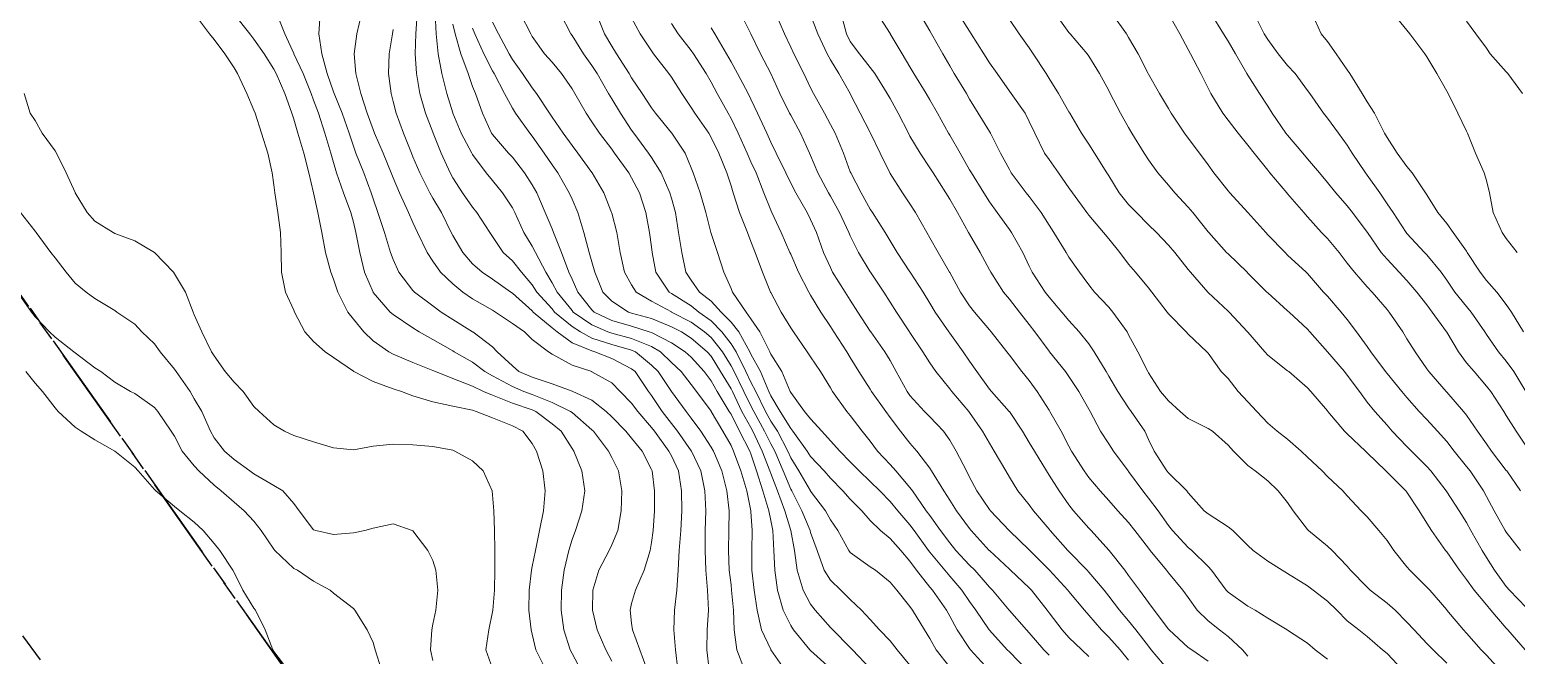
# Model space of a CAD drawing. Header units: centimetres. Extents: x 0 to 642158, y -847 to 649707.
# Drawn here: x 617067.11 to 617104.5, y 620563.11 to 620578.85 of the extents above; entities that cross this region are included whole.
import ezdxf

# ---------------------------------------------------------------- set-up
doc = ezdxf.new("R2010")
doc.units = ezdxf.units.CM
doc.header["$MEASUREMENT"] = 0
doc.linetypes.add('CENTERX2', pattern=[4, 2.5, -0.5, 0.5, -0.5])
doc.linetypes.add('JIS_02_0.7', pattern=[1.35, 0.75, -0.6])
doc.layers.add('SPW_parcellaire cadastral', color=7, linetype='CENTERX2', lineweight=25, true_color=0xff0542)
doc.layers.add('WAL_parcellaire agricole', color=7, linetype='JIS_02_0.7', lineweight=25)
doc.layers.add('WAL_topographie 0.5', color=253, linetype='Continuous', lineweight=20)

msp = doc.modelspace()

# ---------------------------------------------------------------- linework, layer by layer
at = {"layer": 'SPW_parcellaire cadastral'}
for points in [[(617082.838, 620766.859), (617087.915, 620758.877), (617126.08, 620714.089), (617140.94, 620702.104), (617180.2, 620666.244), (617198.721, 620649.645), (617202.743, 620647.528), (617211.738, 620638.85), (617219.57, 620629.325), (617224.544, 620619.8), (617242.443, 620568.633), (617131.683, 620480.394), (616973.114, 620705.004), (617082.838, 620766.859)], [(616966.277, 620698.502), (616965.379, 620699.807), (616973.114, 620705.004), (617131.683, 620480.394), (617089.979, 620446.981), (617077.211, 620463.523), (617115.225, 620492.551), (617093.254, 620522.584), (616966.277, 620698.502)]]:
    msp.add_lwpolyline(points, dxfattribs=at)
at = {"layer": 'WAL_parcellaire agricole'}
msp.add_lwpolyline([(616855.57, 620632.211), (616900.857, 620658.35), (616927.824, 620675.943), (616965.394, 620702.289), (616990.231, 620666.393), (617069.247, 620560.49), (617092.413, 620526.906), (616974.82, 620476.693), (616970.72, 620479.292), (616961.919, 620491.891), (616960.585, 620495.057), (616927.58, 620537.22), (616855.57, 620632.211)], dxfattribs=at)
at = {"layer": 'WAL_topographie 0.5'}
for points in [[(617080.093, 620562.75), (617079.843, 620563.25), (617079.75, 620563.64), (617079.723, 620563.75), (617079.668, 620564.25), (617079.671, 620564.75), (617079.731, 620565.25), (617079.75, 620565.343), (617079.829, 620565.75), (617079.934, 620566.25), (617080.029, 620566.75), (617080.077, 620567.25), (617080.02, 620567.75), (617079.859, 620568.25), (617079.75, 620568.445), (617079.511, 620568.75), (617079.25, 620568.885), (617078.75, 620569.088), (617078.339, 620569.25), (617078.25, 620569.276), (617077.75, 620569.378), (617077.25, 620569.486), (617076.75, 620569.641), (617076.464, 620569.75), (617076.25, 620569.819), (617075.75, 620570.005), (617075.264, 620570.25), (617075.25, 620570.258), (617074.75, 620570.603), (617074.543, 620570.75), (617074.25, 620571.011), (617074.026, 620571.25), (617073.769, 620571.75), (617073.75, 620571.796), (617073.54, 620572.25), (617073.439, 620572.75), (617073.438, 620573.25), (617073.415, 620573.75), (617073.349, 620574.25), (617073.274, 620574.75), (617073.25, 620574.952), (617073.209, 620575.25), (617073.103, 620575.75), (617072.941, 620576.25), (617072.777, 620576.75), (617072.75, 620576.826), (617072.569, 620577.25), (617072.336, 620577.75), (617072.25, 620577.896), (617072.022, 620578.25), (617071.75, 620578.608), (617071.629, 620578.75), (617071.254, 620579.25)], [(617080.976, 620562.75), (617080.75, 620563.158), (617080.703, 620563.25), (617080.548, 620563.75), (617080.479, 620564.25), (617080.486, 620564.75), (617080.554, 620565.25), (617080.668, 620565.75), (617080.75, 620566.024), (617080.835, 620566.25), (617081.001, 620566.75), (617081.069, 620567.25), (617081.001, 620567.75), (617080.795, 620568.25), (617080.75, 620568.315), (617080.476, 620568.75), (617080.25, 620568.939), (617079.837, 620569.25), (617079.75, 620569.287), (617079.25, 620569.456), (617078.75, 620569.654), (617078.525, 620569.75), (617078.25, 620569.882), (617077.75, 620570.074), (617077.317, 620570.25), (617077.25, 620570.281), (617076.75, 620570.479), (617076.25, 620570.69), (617076.144, 620570.75), (617075.75, 620571.028), (617075.514, 620571.25), (617075.25, 620571.574), (617075.114, 620571.75), (617074.861, 620572.25), (617074.75, 620572.573), (617074.682, 620572.75), (617074.552, 620573.25), (617074.461, 620573.75), (617074.361, 620574.25), (617074.25, 620574.75), (617074.25, 620574.75), (617074.13, 620575.25), (617074.007, 620575.75), (617073.855, 620576.25), (617073.75, 620576.604), (617073.7, 620576.75), (617073.531, 620577.25), (617073.309, 620577.75), (617073.25, 620577.858), (617073.005, 620578.25), (617072.75, 620578.615), (617072.643, 620578.75), (617072.25, 620579.247)], [(617081.75, 620562.966), (617081.6, 620563.25), (617081.385, 620563.75), (617081.265, 620564.25), (617081.27, 620564.75), (617081.423, 620565.25), (617081.681, 620565.75), (617081.75, 620565.893), (617081.899, 620566.25), (617081.99, 620566.75), (617082.004, 620567.25), (617081.921, 620567.75), (617081.75, 620568.088), (617081.669, 620568.25), (617081.287, 620568.75), (617081.25, 620568.786), (617080.75, 620569.222), (617080.716, 620569.25), (617080.25, 620569.476), (617079.75, 620569.671), (617079.537, 620569.75), (617079.25, 620569.874), (617078.75, 620570.142), (617078.554, 620570.25), (617078.25, 620570.487), (617077.782, 620570.75), (617077.75, 620570.77), (617077.25, 620571.057), (617076.908, 620571.25), (617076.75, 620571.35), (617076.25, 620571.684), (617076.176, 620571.75), (617075.75, 620572.243), (617075.746, 620572.25), (617075.533, 620572.75), (617075.411, 620573.25), (617075.316, 620573.75), (617075.25, 620574.012), (617075.183, 620574.25), (617075.001, 620574.75), (617074.829, 620575.25), (617074.75, 620575.513), (617074.683, 620575.75), (617074.535, 620576.25), (617074.37, 620576.75), (617074.25, 620577.079), (617074.187, 620577.25), (617073.984, 620577.75), (617073.753, 620578.25), (617073.75, 620578.259), (617073.526, 620578.75), (617073.327, 620579.25)], [(617082.638, 620562.75), (617082.458, 620563.25), (617082.271, 620563.75), (617082.25, 620563.923), (617082.21, 620564.25), (617082.25, 620564.413), (617082.345, 620564.75), (617082.563, 620565.25), (617082.712, 620565.75), (617082.75, 620565.954), (617082.794, 620566.25), (617082.826, 620566.75), (617082.827, 620567.25), (617082.767, 620567.75), (617082.75, 620567.788), (617082.511, 620568.25), (617082.25, 620568.578), (617082.105, 620568.75), (617081.75, 620569.114), (617081.612, 620569.25), (617081.25, 620569.534), (617080.769, 620569.75), (617080.75, 620569.758), (617080.25, 620569.939), (617079.75, 620570.111), (617079.416, 620570.25), (617079.25, 620570.392), (617078.871, 620570.75), (617078.75, 620570.876), (617078.259, 620571.25), (617078.25, 620571.255), (617077.75, 620571.558), (617077.463, 620571.75), (617077.25, 620571.908), (617076.788, 620572.25), (617076.75, 620572.29), (617076.396, 620572.75), (617076.25, 620573.075), (617076.188, 620573.25), (617076.03, 620573.75), (617075.869, 620574.25), (617075.75, 620574.594), (617075.698, 620574.75), (617075.51, 620575.25), (617075.314, 620575.75), (617075.25, 620575.921), (617075.141, 620576.25), (617074.968, 620576.75), (617074.765, 620577.25), (617074.75, 620577.292), (617074.59, 620577.75), (617074.454, 620578.25), (617074.385, 620578.75), (617074.412, 620579.25)], [(617083.412, 620562.75), (617083.349, 620563.25), (617083.312, 620563.75), (617083.331, 620564.25), (617083.386, 620564.75), (617083.417, 620565.25), (617083.444, 620565.75), (617083.491, 620566.25), (617083.512, 620566.75), (617083.5, 620567.25), (617083.426, 620567.75), (617083.25, 620568.13), (617083.189, 620568.25), (617082.822, 620568.75), (617082.75, 620568.846), (617082.402, 620569.25), (617082.25, 620569.456), (617081.961, 620569.75), (617081.75, 620569.964), (617081.25, 620570.248), (617081.245, 620570.25), (617080.75, 620570.41), (617080.25, 620570.688), (617080.158, 620570.75), (617079.75, 620571.062), (617079.559, 620571.25), (617079.25, 620571.462), (617078.827, 620571.75), (617078.75, 620571.798), (617078.25, 620572.081), (617078.007, 620572.25), (617077.75, 620572.456), (617077.444, 620572.75), (617077.25, 620573.03), (617077.107, 620573.25), (617076.867, 620573.75), (617076.75, 620574.005), (617076.641, 620574.25), (617076.41, 620574.75), (617076.25, 620575.13), (617076.205, 620575.25), (617076, 620575.75), (617075.785, 620576.25), (617075.75, 620576.339), (617075.6, 620576.75), (617075.438, 620577.25), (617075.314, 620577.75), (617075.273, 620578.25), (617075.334, 620578.75), (617075.455, 620579.25)], [(617085.09, 620562.75), (617084.896, 620563.25), (617084.826, 620563.75), (617084.808, 620564.25), (617084.765, 620564.75), (617084.75, 620564.883), (617084.706, 620565.25), (617084.684, 620565.75), (617084.698, 620566.25), (617084.703, 620566.75), (617084.645, 620567.25), (617084.517, 620567.75), (617084.305, 620568.25), (617084.25, 620568.347), (617083.991, 620568.75), (617083.75, 620569.076), (617083.618, 620569.25), (617083.253, 620569.75), (617083.25, 620569.754), (617082.918, 620570.25), (617082.75, 620570.415), (617082.343, 620570.75), (617082.25, 620570.791), (617081.75, 620570.932), (617081.25, 620571.093), (617080.963, 620571.25), (617080.75, 620571.389), (617080.313, 620571.75), (617080.25, 620571.827), (617079.866, 620572.25), (617079.75, 620572.434), (617079.476, 620572.75), (617079.25, 620573.038), (617079.016, 620573.25), (617078.75, 620573.649), (617078.681, 620573.75), (617078.359, 620574.25), (617078.25, 620574.386), (617077.994, 620574.75), (617077.75, 620575.126), (617077.682, 620575.25), (617077.462, 620575.75), (617077.259, 620576.25), (617077.25, 620576.273), (617077.062, 620576.75), (617076.922, 620577.25), (617076.837, 620577.75), (617076.806, 620578.25), (617076.826, 620578.75), (617076.858, 620579.25)], [(617086.105, 620562.75), (617085.755, 620563.25), (617085.75, 620563.258), (617085.518, 620563.75), (617085.408, 620564.25), (617085.332, 620564.75), (617085.269, 620565.25), (617085.269, 620565.75), (617085.283, 620566.25), (617085.25, 620566.731), (617085.249, 620566.75), (617085.146, 620567.25), (617084.997, 620567.75), (617084.815, 620568.25), (617084.75, 620568.39), (617084.541, 620568.75), (617084.253, 620569.25), (617084.25, 620569.255), (617083.882, 620569.75), (617083.75, 620569.928), (617083.498, 620570.25), (617083.25, 620570.478), (617082.972, 620570.75), (617082.75, 620570.882), (617082.25, 620571.082), (617081.75, 620571.214), (617081.65, 620571.25), (617081.25, 620571.429), (617080.781, 620571.75), (617080.75, 620571.788), (617080.376, 620572.25), (617080.25, 620572.484), (617080.091, 620572.75), (617079.83, 620573.25), (617079.75, 620573.407), (617079.542, 620573.75), (617079.311, 620574.25), (617079.25, 620574.368), (617078.998, 620574.75), (617078.75, 620575.057), (617078.594, 620575.25), (617078.25, 620575.714), (617078.229, 620575.75), (617077.962, 620576.25), (617077.754, 620576.75), (617077.75, 620576.761), (617077.602, 620577.25), (617077.479, 620577.75), (617077.384, 620578.25), (617077.335, 620578.75), (617077.304, 620579.25)], [(617087.25, 620562.782), (617086.75, 620563.232), (617086.733, 620563.25), (617086.319, 620563.75), (617086.25, 620563.861), (617086.064, 620564.25), (617085.922, 620564.75), (617085.849, 620565.25), (617085.83, 620565.75), (617085.798, 620566.25), (617085.75, 620566.503), (617085.703, 620566.75), (617085.553, 620567.25), (617085.393, 620567.75), (617085.25, 620568.18), (617085.222, 620568.25), (617084.959, 620568.75), (617084.75, 620569.178), (617084.705, 620569.25), (617084.401, 620569.75), (617084.25, 620570.019), (617084.073, 620570.25), (617083.75, 620570.611), (617083.597, 620570.75), (617083.25, 620570.973), (617082.75, 620571.231), (617082.694, 620571.25), (617082.25, 620571.391), (617081.75, 620571.54), (617081.305, 620571.75), (617081.25, 620571.806), (617080.899, 620572.25), (617080.75, 620572.579), (617080.671, 620572.75), (617080.483, 620573.25), (617080.286, 620573.75), (617080.25, 620573.841), (617080.079, 620574.25), (617079.864, 620574.75), (617079.75, 620574.951), (617079.559, 620575.25), (617079.25, 620575.644), (617079.156, 620575.75), (617078.75, 620576.219), (617078.729, 620576.25), (617078.495, 620576.75), (617078.321, 620577.25), (617078.25, 620577.428), (617078.135, 620577.75), (617077.957, 620578.25), (617077.811, 620578.75), (617077.75, 620578.997)], [(617089.25, 620562.86), (617088.929, 620563.25), (617088.75, 620563.472), (617088.487, 620563.75), (617088.25, 620564.012), (617088.035, 620564.25), (617087.75, 620564.519), (617087.509, 620564.75), (617087.25, 620565), (617087.093, 620565.25), (617086.912, 620565.75), (617086.75, 620566.201), (617086.737, 620566.25), (617086.534, 620566.75), (617086.277, 620567.25), (617086.25, 620567.295), (617086.057, 620567.75), (617085.85, 620568.25), (617085.75, 620568.433), (617085.595, 620568.75), (617085.322, 620569.25), (617085.25, 620569.392), (617085.071, 620569.75), (617084.827, 620570.25), (617084.75, 620570.396), (617084.533, 620570.75), (617084.25, 620571.106), (617084.082, 620571.25), (617083.75, 620571.495), (617083.254, 620571.75), (617083.25, 620571.752), (617082.75, 620572.025), (617082.367, 620572.25), (617082.25, 620572.43), (617082.067, 620572.75), (617081.963, 620573.25), (617081.88, 620573.75), (617081.75, 620574.234), (617081.746, 620574.25), (617081.551, 620574.75), (617081.261, 620575.25), (617081.25, 620575.264), (617080.893, 620575.75), (617080.75, 620575.937), (617080.527, 620576.25), (617080.25, 620576.657), (617080.187, 620576.75), (617079.858, 620577.25), (617079.75, 620577.389), (617079.505, 620577.75), (617079.25, 620578.106), (617079.167, 620578.25), (617078.897, 620578.75), (617078.75, 620579.046)], [(617090.25, 620562.813), (617089.912, 620563.25), (617089.75, 620563.533), (617089.612, 620563.75), (617089.31, 620564.25), (617089.25, 620564.338), (617088.922, 620564.75), (617088.75, 620564.956), (617088.38, 620565.25), (617088.25, 620565.338), (617087.75, 620565.701), (617087.713, 620565.75), (617087.438, 620566.25), (617087.25, 620566.521), (617087.123, 620566.75), (617086.75, 620567.246), (617086.748, 620567.25), (617086.459, 620567.75), (617086.25, 620568.08), (617086.18, 620568.25), (617085.921, 620568.75), (617085.75, 620569.002), (617085.614, 620569.25), (617085.373, 620569.75), (617085.25, 620569.988), (617085.126, 620570.25), (617084.879, 620570.75), (617084.75, 620570.95), (617084.521, 620571.25), (617084.25, 620571.526), (617083.937, 620571.75), (617083.75, 620571.903), (617083.25, 620572.218), (617083.196, 620572.25), (617082.858, 620572.75), (617082.766, 620573.25), (617082.75, 620573.388), (617082.703, 620573.75), (617082.611, 620574.25), (617082.449, 620574.75), (617082.25, 620575.128), (617082.181, 620575.25), (617081.819, 620575.75), (617081.75, 620575.846), (617081.44, 620576.25), (617081.25, 620576.538), (617081.107, 620576.75), (617080.821, 620577.25), (617080.75, 620577.37), (617080.489, 620577.75), (617080.25, 620578.034), (617080.062, 620578.25), (617079.75, 620578.687), (617079.712, 620578.75), (617079.458, 620579.25)], [(617091.235, 620562.75), (617090.776, 620563.25), (617090.75, 620563.283), (617090.44, 620563.75), (617090.25, 620564.099), (617090.166, 620564.25), (617089.817, 620564.75), (617089.75, 620564.829), (617089.418, 620565.25), (617089.25, 620565.483), (617089.017, 620565.75), (617088.75, 620566.053), (617088.51, 620566.25), (617088.25, 620566.505), (617088.037, 620566.75), (617087.75, 620567.04), (617087.563, 620567.25), (617087.25, 620567.566), (617087.09, 620567.75), (617086.75, 620568.111), (617086.664, 620568.25), (617086.308, 620568.75), (617086.25, 620568.818), (617085.987, 620569.25), (617085.75, 620569.64), (617085.7, 620569.75), (617085.491, 620570.25), (617085.25, 620570.688), (617085.222, 620570.75), (617084.947, 620571.25), (617084.75, 620571.495), (617084.501, 620571.75), (617084.25, 620572.026), (617083.958, 620572.25), (617083.75, 620572.551), (617083.616, 620572.75), (617083.51, 620573.25), (617083.425, 620573.75), (617083.352, 620574.25), (617083.25, 620574.615), (617083.212, 620574.75), (617082.991, 620575.25), (617082.75, 620575.634), (617082.67, 620575.75), (617082.304, 620576.25), (617082.25, 620576.326), (617081.971, 620576.75), (617081.75, 620577.116), (617081.671, 620577.25), (617081.384, 620577.75), (617081.25, 620577.955), (617081.041, 620578.25), (617080.75, 620578.708), (617080.72, 620578.75), (617080.464, 620579.25)], [(617092.19, 620562.75), (617091.75, 620563.195), (617091.698, 620563.25), (617091.25, 620563.745), (617091.246, 620563.75), (617090.904, 620564.25), (617090.75, 620564.467), (617090.558, 620564.75), (617090.25, 620565.106), (617090.127, 620565.25), (617089.75, 620565.705), (617089.716, 620565.75), (617089.358, 620566.25), (617089.25, 620566.395), (617088.942, 620566.75), (617088.75, 620566.983), (617088.489, 620567.25), (617088.25, 620567.487), (617087.974, 620567.75), (617087.75, 620567.983), (617087.484, 620568.25), (617087.25, 620568.51), (617087.032, 620568.75), (617086.75, 620569.059), (617086.597, 620569.25), (617086.25, 620569.728), (617086.239, 620569.75), (617086.025, 620570.25), (617085.75, 620570.69), (617085.724, 620570.75), (617085.473, 620571.25), (617085.25, 620571.576), (617085.128, 620571.75), (617084.787, 620572.25), (617084.75, 620572.344), (617084.57, 620572.75), (617084.408, 620573.25), (617084.25, 620573.724), (617084.242, 620573.75), (617084.112, 620574.25), (617083.974, 620574.75), (617083.799, 620575.25), (617083.75, 620575.379), (617083.596, 620575.75), (617083.26, 620576.25), (617083.25, 620576.262), (617082.851, 620576.75), (617082.75, 620576.891), (617082.515, 620577.25), (617082.25, 620577.644), (617082.187, 620577.75), (617081.868, 620578.25), (617081.75, 620578.441), (617081.57, 620578.75), (617081.369, 620579.25)], [(617092.75, 620563.111), (617092.617, 620563.25), (617092.25, 620563.677), (617092.183, 620563.75), (617091.75, 620564.241), (617091.742, 620564.25), (617091.322, 620564.75), (617091.25, 620564.823), (617090.879, 620565.25), (617090.75, 620565.382), (617090.408, 620565.75), (617090.25, 620565.939), (617090.02, 620566.25), (617089.75, 620566.627), (617089.661, 620566.75), (617089.311, 620567.25), (617089.25, 620567.334), (617088.899, 620567.75), (617088.75, 620567.914), (617088.434, 620568.25), (617088.25, 620568.498), (617088.05, 620568.75), (617087.75, 620569.143), (617087.663, 620569.25), (617087.305, 620569.75), (617087.25, 620569.843), (617086.996, 620570.25), (617086.75, 620570.626), (617086.666, 620570.75), (617086.317, 620571.25), (617086.25, 620571.356), (617086.014, 620571.75), (617085.75, 620572.243), (617085.746, 620572.25), (617085.538, 620572.75), (617085.356, 620573.25), (617085.25, 620573.523), (617085.16, 620573.75), (617084.965, 620574.25), (617084.807, 620574.75), (617084.75, 620574.929), (617084.645, 620575.25), (617084.446, 620575.75), (617084.25, 620576.143), (617084.189, 620576.25), (617083.842, 620576.75), (617083.75, 620576.899), (617083.51, 620577.25), (617083.25, 620577.659), (617083.188, 620577.75), (617082.803, 620578.25), (617082.75, 620578.322), (617082.466, 620578.75), (617082.25, 620579.152)], [(617093.75, 620563.08), (617093.574, 620563.25), (617093.25, 620563.562), (617093.077, 620563.75), (617092.75, 620564.182), (617092.7, 620564.25), (617092.304, 620564.75), (617092.25, 620564.806), (617091.782, 620565.25), (617091.75, 620565.279), (617091.25, 620565.745), (617091.246, 620565.75), (617090.791, 620566.25), (617090.75, 620566.3), (617090.419, 620566.75), (617090.25, 620567.015), (617090.1, 620567.25), (617089.795, 620567.75), (617089.75, 620567.822), (617089.425, 620568.25), (617089.25, 620568.451), (617089.008, 620568.75), (617088.75, 620569.092), (617088.64, 620569.25), (617088.286, 620569.75), (617088.25, 620569.808), (617087.962, 620570.25), (617087.75, 620570.604), (617087.662, 620570.75), (617087.337, 620571.25), (617087.25, 620571.386), (617087.008, 620571.75), (617086.75, 620572.172), (617086.704, 620572.25), (617086.447, 620572.75), (617086.25, 620573.208), (617086.232, 620573.25), (617086.011, 620573.75), (617085.778, 620574.25), (617085.75, 620574.311), (617085.575, 620574.75), (617085.378, 620575.25), (617085.25, 620575.532), (617085.155, 620575.75), (617084.926, 620576.25), (617084.75, 620576.622), (617084.679, 620576.75), (617084.401, 620577.25), (617084.25, 620577.533), (617084.125, 620577.75), (617083.803, 620578.25), (617083.75, 620578.328), (617083.424, 620578.75), (617083.25, 620579.007)], [(617095.741, 620562.75), (617095.32, 620563.25), (617095.25, 620563.339), (617094.933, 620563.75), (617094.75, 620563.977), (617094.517, 620564.25), (617094.25, 620564.601), (617094.132, 620564.75), (617093.75, 620565.207), (617093.71, 620565.25), (617093.25, 620565.724), (617093.224, 620565.75), (617092.777, 620566.25), (617092.75, 620566.284), (617092.358, 620566.75), (617092.25, 620566.894), (617091.963, 620567.25), (617091.75, 620567.593), (617091.658, 620567.75), (617091.367, 620568.25), (617091.25, 620568.446), (617091.075, 620568.75), (617090.75, 620569.218), (617090.727, 620569.25), (617090.3, 620569.75), (617090.25, 620569.818), (617089.904, 620570.25), (617089.75, 620570.47), (617089.576, 620570.75), (617089.25, 620571.234), (617089.239, 620571.25), (617088.91, 620571.75), (617088.75, 620572.002), (617088.592, 620572.25), (617088.256, 620572.75), (617088.25, 620572.76), (617087.957, 620573.25), (617087.75, 620573.665), (617087.714, 620573.75), (617087.479, 620574.25), (617087.25, 620574.665), (617087.2, 620574.75), (617086.936, 620575.25), (617086.75, 620575.69), (617086.724, 620575.75), (617086.494, 620576.25), (617086.25, 620576.7), (617086.224, 620576.75), (617085.979, 620577.25), (617085.75, 620577.748), (617085.749, 620577.75), (617085.488, 620578.25), (617085.25, 620578.748), (617085.249, 620578.75), (617084.996, 620579.25)], [(617096.75, 620562.96), (617096.337, 620563.25), (617096.25, 620563.308), (617095.766, 620563.75), (617095.75, 620563.768), (617095.394, 620564.25), (617095.25, 620564.442), (617095.025, 620564.75), (617094.75, 620565.121), (617094.654, 620565.25), (617094.258, 620565.75), (617094.25, 620565.759), (617093.805, 620566.25), (617093.75, 620566.307), (617093.365, 620566.75), (617093.25, 620566.901), (617093.001, 620567.25), (617092.75, 620567.647), (617092.684, 620567.75), (617092.38, 620568.25), (617092.25, 620568.467), (617092.077, 620568.75), (617091.75, 620569.246), (617091.747, 620569.25), (617091.301, 620569.75), (617091.25, 620569.811), (617090.928, 620570.25), (617090.75, 620570.511), (617090.59, 620570.75), (617090.25, 620571.217), (617090.226, 620571.25), (617089.882, 620571.75), (617089.75, 620571.969), (617089.58, 620572.25), (617089.255, 620572.75), (617089.25, 620572.758), (617088.927, 620573.25), (617088.75, 620573.54), (617088.623, 620573.75), (617088.308, 620574.25), (617088.25, 620574.339), (617088.019, 620574.75), (617087.759, 620575.25), (617087.75, 620575.274), (617087.575, 620575.75), (617087.366, 620576.25), (617087.25, 620576.467), (617087.097, 620576.75), (617086.823, 620577.25), (617086.75, 620577.392), (617086.578, 620577.75), (617086.33, 620578.25), (617086.25, 620578.412), (617086.091, 620578.75), (617085.877, 620579.25)], [(617097.75, 620563.092), (617097.617, 620563.25), (617097.25, 620563.586), (617097.033, 620563.75), (617096.75, 620563.981), (617096.47, 620564.25), (617096.25, 620564.569), (617096.117, 620564.75), (617095.75, 620565.189), (617095.703, 620565.25), (617095.295, 620565.75), (617095.25, 620565.809), (617094.908, 620566.25), (617094.75, 620566.455), (617094.479, 620566.75), (617094.25, 620567.01), (617094.038, 620567.25), (617093.75, 620567.584), (617093.631, 620567.75), (617093.315, 620568.25), (617093.25, 620568.372), (617093.05, 620568.75), (617092.77, 620569.25), (617092.75, 620569.283), (617092.453, 620569.75), (617092.25, 620570.024), (617092.062, 620570.25), (617091.75, 620570.668), (617091.689, 620570.75), (617091.295, 620571.25), (617091.25, 620571.302), (617090.874, 620571.75), (617090.75, 620571.909), (617090.521, 620572.25), (617090.25, 620572.743), (617090.246, 620572.75), (617089.956, 620573.25), (617089.75, 620573.618), (617089.676, 620573.75), (617089.392, 620574.25), (617089.25, 620574.47), (617089.062, 620574.75), (617088.75, 620575.239), (617088.743, 620575.25), (617088.499, 620575.75), (617088.26, 620576.25), (617088.25, 620576.268), (617087.998, 620576.75), (617087.75, 620577.243), (617087.746, 620577.25), (617087.457, 620577.75), (617087.25, 620578.096), (617087.167, 620578.25), (617086.935, 620578.75), (617086.75, 620579.228)], [(617099.75, 620563.017), (617099.44, 620563.25), (617099.25, 620563.419), (617098.75, 620563.742), (617098.737, 620563.75), (617098.25, 620564.047), (617097.929, 620564.25), (617097.75, 620564.344), (617097.25, 620564.699), (617097.207, 620564.75), (617096.837, 620565.25), (617096.75, 620565.346), (617096.339, 620565.75), (617096.25, 620565.823), (617095.85, 620566.25), (617095.75, 620566.374), (617095.49, 620566.75), (617095.25, 620567.065), (617095.105, 620567.25), (617094.75, 620567.737), (617094.739, 620567.75), (617094.368, 620568.25), (617094.25, 620568.433), (617094.046, 620568.75), (617093.78, 620569.25), (617093.75, 620569.305), (617093.497, 620569.75), (617093.25, 620570.127), (617093.165, 620570.25), (617092.763, 620570.75), (617092.75, 620570.766), (617092.389, 620571.25), (617092.25, 620571.432), (617092.003, 620571.75), (617091.75, 620572.072), (617091.601, 620572.25), (617091.283, 620572.75), (617091.25, 620572.812), (617091.016, 620573.25), (617090.75, 620573.707), (617090.725, 620573.75), (617090.445, 620574.25), (617090.25, 620574.588), (617090.154, 620574.75), (617089.835, 620575.25), (617089.75, 620575.38), (617089.503, 620575.75), (617089.25, 620576.177), (617089.21, 620576.25), (617088.95, 620576.75), (617088.75, 620577.119), (617088.68, 620577.25), (617088.364, 620577.75), (617088.25, 620577.899), (617087.978, 620578.25), (617087.75, 620578.56), (617087.652, 620578.75), (617087.523, 620579.25)], [(617101.641, 620562.75), (617101.25, 620563.157), (617101.134, 620563.25), (617100.75, 620563.581), (617100.538, 620563.75), (617100.25, 620563.98), (617099.983, 620564.25), (617099.75, 620564.472), (617099.393, 620564.75), (617099.25, 620564.86), (617098.75, 620565.174), (617098.611, 620565.25), (617098.25, 620565.48), (617097.883, 620565.75), (617097.75, 620565.878), (617097.374, 620566.25), (617097.25, 620566.347), (617096.75, 620566.669), (617096.654, 620566.75), (617096.25, 620567.198), (617096.211, 620567.25), (617095.75, 620567.705), (617095.712, 620567.75), (617095.393, 620568.25), (617095.25, 620568.543), (617095.16, 620568.75), (617094.817, 620569.25), (617094.75, 620569.338), (617094.479, 620569.75), (617094.25, 620570.139), (617094.186, 620570.25), (617093.887, 620570.75), (617093.75, 620570.946), (617093.51, 620571.25), (617093.25, 620571.538), (617093.072, 620571.75), (617092.75, 620572.126), (617092.651, 620572.25), (617092.325, 620572.75), (617092.25, 620572.907), (617092.089, 620573.25), (617091.807, 620573.75), (617091.75, 620573.827), (617091.442, 620574.25), (617091.25, 620574.522), (617091.105, 620574.75), (617090.795, 620575.25), (617090.75, 620575.33), (617090.511, 620575.75), (617090.25, 620576.197), (617090.218, 620576.25), (617089.944, 620576.75), (617089.75, 620577.086), (617089.659, 620577.25), (617089.349, 620577.75), (617089.25, 620577.922), (617089.055, 620578.25), (617088.755, 620578.75), (617088.75, 620578.759), (617088.43, 620579.25)], [(617102.75, 620562.91), (617102.411, 620563.25), (617102.25, 620563.412), (617101.929, 620563.75), (617101.75, 620563.946), (617101.45, 620564.25), (617101.25, 620564.426), (617100.829, 620564.75), (617100.75, 620564.823), (617100.334, 620565.25), (617100.25, 620565.353), (617099.872, 620565.75), (617099.75, 620565.858), (617099.277, 620566.25), (617099.25, 620566.281), (617098.885, 620566.75), (617098.75, 620566.957), (617098.514, 620567.25), (617098.25, 620567.501), (617097.934, 620567.75), (617097.75, 620567.886), (617097.385, 620568.25), (617097.25, 620568.402), (617096.856, 620568.75), (617096.75, 620568.821), (617096.25, 620569.072), (617096.047, 620569.25), (617095.75, 620569.514), (617095.55, 620569.75), (617095.25, 620570.218), (617095.231, 620570.25), (617094.979, 620570.75), (617094.75, 620571.176), (617094.71, 620571.25), (617094.354, 620571.75), (617094.25, 620571.871), (617093.892, 620572.25), (617093.75, 620572.434), (617093.516, 620572.75), (617093.25, 620573.134), (617093.18, 620573.25), (617092.87, 620573.75), (617092.75, 620573.938), (617092.552, 620574.25), (617092.25, 620574.656), (617092.174, 620574.75), (617091.799, 620575.25), (617091.75, 620575.334), (617091.529, 620575.75), (617091.277, 620576.25), (617091.25, 620576.292), (617090.968, 620576.75), (617090.75, 620577.106), (617090.67, 620577.25), (617090.361, 620577.75), (617090.25, 620577.942), (617090.074, 620578.25), (617089.793, 620578.75), (617089.75, 620578.824), (617089.495, 620579.25)], [(617104.089, 620562.75), (617103.75, 620563.115), (617103.617, 620563.25), (617103.25, 620563.666), (617103.173, 620563.75), (617102.752, 620564.25), (617102.75, 620564.252), (617102.322, 620564.75), (617102.25, 620564.83), (617101.824, 620565.25), (617101.75, 620565.339), (617101.419, 620565.75), (617101.25, 620565.997), (617101.045, 620566.25), (617100.75, 620566.6), (617100.598, 620566.75), (617100.25, 620567.127), (617100.139, 620567.25), (617099.75, 620567.607), (617099.619, 620567.75), (617099.25, 620568.099), (617099.092, 620568.25), (617098.75, 620568.549), (617098.486, 620568.75), (617098.25, 620568.95), (617097.974, 620569.25), (617097.75, 620569.49), (617097.504, 620569.75), (617097.25, 620570.073), (617097.079, 620570.25), (617096.75, 620570.717), (617096.72, 620570.75), (617096.25, 620571.194), (617096.197, 620571.25), (617095.75, 620571.702), (617095.716, 620571.75), (617095.336, 620572.25), (617095.25, 620572.361), (617094.926, 620572.75), (617094.75, 620572.956), (617094.53, 620573.25), (617094.25, 620573.591), (617094.119, 620573.75), (617093.75, 620574.187), (617093.702, 620574.25), (617093.338, 620574.75), (617093.25, 620574.876), (617092.989, 620575.25), (617092.75, 620575.584), (617092.635, 620575.75), (617092.388, 620576.25), (617092.25, 620576.544), (617092.146, 620576.75), (617091.792, 620577.25), (617091.75, 620577.31), (617091.443, 620577.75), (617091.25, 620578.023), (617091.105, 620578.25), (617090.792, 620578.75), (617090.75, 620578.813), (617090.473, 620579.25)], [(617104.723, 620563.25), (617104.291, 620563.75), (617104.25, 620563.796), (617103.864, 620564.25), (617103.75, 620564.384), (617103.441, 620564.75), (617103.25, 620565.02), (617103.069, 620565.25), (617102.75, 620565.717), (617102.722, 620565.75), (617102.367, 620566.25), (617102.25, 620566.436), (617102.06, 620566.75), (617101.75, 620567.213), (617101.721, 620567.25), (617101.25, 620567.717), (617101.216, 620567.75), (617100.75, 620568.208), (617100.706, 620568.25), (617100.25, 620568.684), (617100.179, 620568.75), (617099.757, 620569.25), (617099.75, 620569.261), (617099.335, 620569.75), (617099.25, 620569.845), (617098.778, 620570.25), (617098.75, 620570.274), (617098.25, 620570.668), (617098.18, 620570.75), (617097.75, 620571.239), (617097.741, 620571.25), (617097.276, 620571.75), (617097.25, 620571.774), (617096.75, 620572.243), (617096.743, 620572.25), (617096.305, 620572.75), (617096.25, 620572.816), (617095.91, 620573.25), (617095.75, 620573.435), (617095.453, 620573.75), (617095.25, 620573.946), (617094.944, 620574.25), (617094.75, 620574.457), (617094.516, 620574.75), (617094.25, 620575.179), (617094.205, 620575.25), (617093.893, 620575.75), (617093.75, 620575.973), (617093.564, 620576.25), (617093.272, 620576.75), (617093.25, 620576.789), (617092.989, 620577.25), (617092.75, 620577.628), (617092.672, 620577.75), (617092.351, 620578.25), (617092.25, 620578.397), (617091.999, 620578.75), (617091.75, 620579.111)], [(617104.75, 620564.314), (617104.329, 620564.75), (617104.25, 620564.84), (617103.955, 620565.25), (617103.75, 620565.576), (617103.645, 620565.75), (617103.358, 620566.25), (617103.25, 620566.451), (617103.064, 620566.75), (617102.75, 620567.227), (617102.734, 620567.25), (617102.349, 620567.75), (617102.25, 620567.864), (617101.867, 620568.25), (617101.75, 620568.367), (617101.382, 620568.75), (617101.25, 620568.905), (617100.939, 620569.25), (617100.75, 620569.481), (617100.553, 620569.75), (617100.25, 620570.162), (617100.183, 620570.25), (617099.75, 620570.75), (617099.75, 620570.75), (617099.311, 620571.25), (617099.25, 620571.316), (617098.787, 620571.75), (617098.75, 620571.783), (617098.25, 620572.229), (617098.228, 620572.25), (617097.75, 620572.731), (617097.73, 620572.75), (617097.25, 620573.213), (617097.213, 620573.25), (617096.764, 620573.75), (617096.75, 620573.766), (617096.364, 620574.25), (617096.25, 620574.389), (617095.915, 620574.75), (617095.75, 620574.946), (617095.484, 620575.25), (617095.25, 620575.579), (617095.143, 620575.75), (617094.831, 620576.25), (617094.75, 620576.391), (617094.548, 620576.75), (617094.288, 620577.25), (617094.25, 620577.324), (617094.019, 620577.75), (617093.75, 620578.191), (617093.71, 620578.25), (617093.283, 620578.75), (617093.25, 620578.787), (617092.91, 620579.25)], [(617104.61, 620565.75), (617104.25, 620566.208), (617104.223, 620566.25), (617103.94, 620566.75), (617103.75, 620567.106), (617103.676, 620567.25), (617103.339, 620567.75), (617103.25, 620567.866), (617102.94, 620568.25), (617102.75, 620568.494), (617102.519, 620568.75), (617102.25, 620569.044), (617102.061, 620569.25), (617101.75, 620569.596), (617101.62, 620569.75), (617101.25, 620570.199), (617101.209, 620570.25), (617100.842, 620570.75), (617100.75, 620570.882), (617100.483, 620571.25), (617100.25, 620571.558), (617100.097, 620571.75), (617099.75, 620572.148), (617099.652, 620572.25), (617099.25, 620572.715), (617099.212, 620572.75), (617098.75, 620573.184), (617098.685, 620573.25), (617098.25, 620573.694), (617098.199, 620573.75), (617097.75, 620574.25), (617097.75, 620574.25), (617097.295, 620574.75), (617097.25, 620574.803), (617096.894, 620575.25), (617096.75, 620575.454), (617096.536, 620575.75), (617096.25, 620576.128), (617096.159, 620576.25), (617095.82, 620576.75), (617095.75, 620576.869), (617095.525, 620577.25), (617095.25, 620577.737), (617095.244, 620577.75), (617094.992, 620578.25), (617094.75, 620578.655), (617094.693, 620578.75), (617094.339, 620579.25)], [(617104.608, 620567.25), (617104.26, 620567.75), (617104.25, 620567.764), (617103.875, 620568.25), (617103.75, 620568.43), (617103.526, 620568.75), (617103.25, 620569.151), (617103.174, 620569.25), (617102.75, 620569.733), (617102.734, 620569.75), (617102.297, 620570.25), (617102.25, 620570.321), (617101.959, 620570.75), (617101.75, 620571.079), (617101.645, 620571.25), (617101.302, 620571.75), (617101.25, 620571.815), (617100.872, 620572.25), (617100.75, 620572.382), (617100.433, 620572.75), (617100.25, 620572.983), (617100.049, 620573.25), (617099.75, 620573.599), (617099.603, 620573.75), (617099.25, 620574.145), (617099.153, 620574.25), (617098.75, 620574.723), (617098.726, 620574.75), (617098.304, 620575.25), (617098.25, 620575.318), (617097.905, 620575.75), (617097.75, 620575.949), (617097.507, 620576.25), (617097.25, 620576.579), (617097.121, 620576.75), (617096.819, 620577.25), (617096.75, 620577.386), (617096.567, 620577.75), (617096.307, 620578.25), (617096.25, 620578.354), (617096.034, 620578.75), (617095.754, 620579.25)], [(617104.75, 620568.375), (617104.494, 620568.75), (617104.25, 620569.148), (617104.187, 620569.25), (617103.857, 620569.75), (617103.75, 620569.888), (617103.439, 620570.25), (617103.25, 620570.475), (617103.046, 620570.75), (617102.75, 620571.246), (617102.747, 620571.25), (617102.385, 620571.75), (617102.25, 620571.929), (617102.003, 620572.25), (617101.75, 620572.545), (617101.558, 620572.75), (617101.25, 620573.08), (617101.106, 620573.25), (617100.755, 620573.75), (617100.75, 620573.757), (617100.385, 620574.25), (617100.25, 620574.419), (617099.962, 620574.75), (617099.75, 620575.012), (617099.55, 620575.25), (617099.25, 620575.608), (617099.129, 620575.75), (617098.75, 620576.197), (617098.708, 620576.25), (617098.364, 620576.75), (617098.25, 620576.929), (617098.045, 620577.25), (617097.75, 620577.71), (617097.725, 620577.75), (617097.439, 620578.25), (617097.25, 620578.562), (617097.135, 620578.75), (617096.823, 620579.25)], [(617104.744, 620569.75), (617104.435, 620570.25), (617104.25, 620570.516), (617104.055, 620570.75), (617103.75, 620571.187), (617103.707, 620571.25), (617103.368, 620571.75), (617103.25, 620571.889), (617102.957, 620572.25), (617102.75, 620572.548), (617102.609, 620572.75), (617102.25, 620573.189), (617102.19, 620573.25), (617101.75, 620573.723), (617101.729, 620573.75), (617101.4, 620574.25), (617101.25, 620574.476), (617101.068, 620574.75), (617100.75, 620575.196), (617100.709, 620575.25), (617100.375, 620575.75), (617100.25, 620575.945), (617100.025, 620576.25), (617099.75, 620576.628), (617099.654, 620576.75), (617099.304, 620577.25), (617099.25, 620577.325), (617098.936, 620577.75), (617098.75, 620577.953), (617098.511, 620578.25), (617098.25, 620578.605), (617098.159, 620578.75), (617097.906, 620579.25)], [(617104.683, 620571.25), (617104.382, 620571.75), (617104.25, 620571.936), (617104.009, 620572.25), (617103.75, 620572.547), (617103.59, 620572.75), (617103.268, 620573.25), (617103.25, 620573.278), (617102.913, 620573.75), (617102.75, 620573.974), (617102.53, 620574.25), (617102.25, 620574.697), (617102.217, 620574.75), (617101.885, 620575.25), (617101.75, 620575.414), (617101.504, 620575.75), (617101.25, 620576.144), (617101.188, 620576.25), (617100.933, 620576.75), (617100.75, 620577.038), (617100.62, 620577.25), (617100.31, 620577.75), (617100.25, 620577.843), (617099.968, 620578.25), (617099.75, 620578.553), (617099.596, 620578.75), (617099.366, 620579.25)], [(617104.521, 620573.25), (617104.25, 620573.598), (617104.147, 620573.75), (617103.92, 620574.25), (617103.83, 620574.75), (617103.75, 620575.06), (617103.693, 620575.25), (617103.471, 620575.75), (617103.27, 620576.25), (617103.25, 620576.298), (617103.031, 620576.75), (617102.784, 620577.25), (617102.75, 620577.305), (617102.504, 620577.75), (617102.25, 620578.171), (617102.198, 620578.25), (617101.827, 620578.75), (617101.75, 620578.846), (617101.414, 620579.25)], [(617104.658, 620577.25), (617104.292, 620577.75), (617104.25, 620577.798), (617103.847, 620578.25), (617103.75, 620578.386), (617103.481, 620578.75), (617103.25, 620579.072)], [(617084.197, 620562.75), (617084.137, 620563.25), (617084.153, 620563.75), (617084.184, 620564.25), (617084.16, 620564.75), (617084.117, 620565.25), (617084.096, 620565.75), (617084.102, 620566.25), (617084.113, 620566.75), (617084.087, 620567.25), (617083.986, 620567.75), (617083.756, 620568.25), (617083.75, 620568.259), (617083.402, 620568.75), (617083.25, 620568.946), (617083.018, 620569.25), (617082.75, 620569.646), (617082.672, 620569.75), (617082.339, 620570.25), (617082.25, 620570.324), (617081.75, 620570.578), (617081.325, 620570.75), (617081.25, 620570.77), (617080.75, 620570.976), (617080.379, 620571.25), (617080.25, 620571.352), (617079.774, 620571.75), (617079.75, 620571.777), (617079.25, 620572.225), (617079.211, 620572.25), (617078.75, 620572.578), (617078.487, 620572.75), (617078.25, 620572.964), (617078, 620573.25), (617077.75, 620573.676), (617077.712, 620573.75), (617077.464, 620574.25), (617077.25, 620574.619), (617077.178, 620574.75), (617076.923, 620575.25), (617076.75, 620575.653), (617076.709, 620575.75), (617076.509, 620576.25), (617076.326, 620576.75), (617076.25, 620577.051), (617076.198, 620577.25), (617076.135, 620577.75), (617076.155, 620578.25), (617076.232, 620578.75), (617076.25, 620578.857)], [(617088.25, 620562.779), (617087.802, 620563.25), (617087.75, 620563.304), (617087.307, 620563.75), (617087.25, 620563.81), (617086.864, 620564.25), (617086.75, 620564.396), (617086.564, 620564.75), (617086.415, 620565.25), (617086.345, 620565.75), (617086.251, 620566.25), (617086.25, 620566.252), (617086.102, 620566.75), (617085.921, 620567.25), (617085.75, 620567.688), (617085.727, 620567.75), (617085.536, 620568.25), (617085.302, 620568.75), (617085.25, 620568.845), (617085.022, 620569.25), (617084.784, 620569.75), (617084.75, 620569.819), (617084.487, 620570.25), (617084.25, 620570.64), (617084.151, 620570.75), (617083.75, 620571.094), (617083.5, 620571.25), (617083.25, 620571.38), (617082.75, 620571.583), (617082.25, 620571.725), (617082.167, 620571.75), (617081.75, 620572.022), (617081.527, 620572.25), (617081.325, 620572.75), (617081.25, 620573.012), (617081.181, 620573.25), (617081.049, 620573.75), (617080.897, 620574.25), (617080.75, 620574.591), (617080.682, 620574.75), (617080.393, 620575.25), (617080.25, 620575.454), (617080.046, 620575.75), (617079.75, 620576.174), (617079.69, 620576.25), (617079.332, 620576.75), (617079.25, 620576.881), (617079.053, 620577.25), (617078.789, 620577.75), (617078.75, 620577.818), (617078.535, 620578.25), (617078.309, 620578.75), (617078.25, 620578.893)], [(617094.75, 620562.988), (617094.534, 620563.25), (617094.25, 620563.571), (617094.071, 620563.75), (617093.75, 620564.121), (617093.636, 620564.25), (617093.25, 620564.718), (617093.225, 620564.75), (617092.762, 620565.25), (617092.75, 620565.262), (617092.261, 620565.75), (617092.25, 620565.762), (617091.75, 620566.245), (617091.745, 620566.25), (617091.275, 620566.75), (617091.25, 620566.782), (617090.933, 620567.25), (617090.75, 620567.595), (617090.671, 620567.75), (617090.413, 620568.25), (617090.25, 620568.523), (617090.091, 620568.75), (617089.75, 620569.112), (617089.614, 620569.25), (617089.25, 620569.649), (617089.178, 620569.75), (617088.906, 620570.25), (617088.75, 620570.526), (617088.616, 620570.75), (617088.265, 620571.25), (617088.25, 620571.271), (617087.938, 620571.75), (617087.75, 620572.045), (617087.618, 620572.25), (617087.306, 620572.75), (617087.25, 620572.866), (617087.078, 620573.25), (617086.9, 620573.75), (617086.75, 620574.079), (617086.666, 620574.25), (617086.376, 620574.75), (617086.25, 620574.99), (617086.124, 620575.25), (617085.889, 620575.75), (617085.75, 620576.028), (617085.647, 620576.25), (617085.417, 620576.75), (617085.25, 620577.105), (617085.181, 620577.25), (617084.915, 620577.75), (617084.75, 620578.042), (617084.634, 620578.25), (617084.339, 620578.75), (617084.25, 620578.898)], [(617078.75, 620562.78), (617078.58, 620563.25), (617078.654, 620563.75), (617078.75, 620564.207), (617078.756, 620564.25), (617078.799, 620564.75), (617078.81, 620565.25), (617078.81, 620565.75), (617078.801, 620566.25), (617078.784, 620566.75), (617078.75, 620567.15), (617078.738, 620567.25), (617078.516, 620567.75), (617078.25, 620568.003), (617077.804, 620568.25), (617077.75, 620568.27), (617077.25, 620568.362), (617076.75, 620568.406), (617076.25, 620568.428), (617075.75, 620568.378), (617075.25, 620568.286), (617074.75, 620568.335), (617074.25, 620568.487), (617073.75, 620568.644), (617073.521, 620568.75), (617073.25, 620568.909), (617072.879, 620569.25), (617072.75, 620569.372), (617072.481, 620569.75), (617072.25, 620569.985), (617072.028, 620570.25), (617071.75, 620570.649), (617071.686, 620570.75), (617071.436, 620571.25), (617071.25, 620571.677), (617071.22, 620571.75), (617071.025, 620572.25), (617070.75, 620572.713), (617070.723, 620572.75), (617070.25, 620573.25), (617070.25, 620573.25), (617069.75, 620573.542), (617069.25, 620573.728), (617069.211, 620573.75), (617068.75, 620574.033), (617068.556, 620574.25), (617068.255, 620574.75), (617068.25, 620574.76), (617068.025, 620575.25), (617067.784, 620575.75), (617067.75, 620575.808), (617067.42, 620576.25), (617067.25, 620576.565), (617067.124, 620576.75), (617066.971, 620577.25)], [(617077.25, 620562.981), (617077.189, 620563.25), (617077.222, 620563.75), (617077.25, 620563.894), (617077.325, 620564.25), (617077.376, 620564.75), (617077.329, 620565.25), (617077.25, 620565.496), (617077.124, 620565.75), (617076.75, 620566.24), (617076.728, 620566.25), (617076.25, 620566.422), (617075.75, 620566.312), (617075.536, 620566.25), (617075.25, 620566.193), (617074.75, 620566.155), (617074.307, 620566.25), (617074.25, 620566.273), (617073.888, 620566.75), (617073.75, 620566.932), (617073.477, 620567.25), (617073.25, 620567.382), (617072.75, 620567.68), (617072.648, 620567.75), (617072.25, 620568.035), (617072.009, 620568.25), (617071.75, 620568.588), (617071.657, 620568.75), (617071.44, 620569.25), (617071.25, 620569.567), (617071.143, 620569.75), (617070.794, 620570.25), (617070.75, 620570.312), (617070.389, 620570.75), (617070.25, 620570.947), (617069.934, 620571.25), (617069.75, 620571.443), (617069.304, 620571.75), (617069.25, 620571.786), (617068.75, 620572.088), (617068.527, 620572.25), (617068.25, 620572.48), (617068.026, 620572.75), (617067.75, 620573.111), (617067.643, 620573.25), (617067.276, 620573.75), (617067.25, 620573.786), (617066.882, 620574.25)], [(617075.956, 620562.75), (617075.802, 620563.25), (617075.75, 620563.431), (617075.599, 620563.75), (617075.291, 620564.25), (617075.25, 620564.291), (617074.75, 620564.674), (617074.667, 620564.75), (617074.25, 620564.979), (617073.843, 620565.25), (617073.75, 620565.3), (617073.275, 620565.75), (617073.25, 620565.781), (617072.933, 620566.25), (617072.75, 620566.488), (617072.505, 620566.75), (617072.25, 620566.966), (617071.929, 620567.25), (617071.75, 620567.396), (617071.368, 620567.75), (617071.25, 620567.883), (617070.946, 620568.25), (617070.75, 620568.629), (617070.672, 620568.75), (617070.33, 620569.25), (617070.25, 620569.351), (617069.75, 620569.698), (617069.645, 620569.75), (617069.25, 620569.982), (617068.896, 620570.25), (617068.75, 620570.344), (617068.25, 620570.721), (617068.216, 620570.75), (617067.75, 620571.118), (617067.608, 620571.25), (617067.25, 620571.63), (617067.156, 620571.75), (617066.806, 620572.25)], [(617073.603, 620562.75), (617073.25, 620563.206), (617073.224, 620563.25), (617073.033, 620563.75), (617072.786, 620564.25), (617072.75, 620564.299), (617072.467, 620564.75), (617072.25, 620565.193), (617072.221, 620565.25), (617071.896, 620565.75), (617071.75, 620565.928), (617071.473, 620566.25), (617071.25, 620566.463), (617070.887, 620566.75), (617070.75, 620566.852), (617070.282, 620567.25), (617070.25, 620567.284), (617069.842, 620567.75), (617069.75, 620567.85), (617069.253, 620568.25), (617069.25, 620568.252), (617068.75, 620568.537), (617068.407, 620568.75), (617068.25, 620568.849), (617067.828, 620569.25), (617067.75, 620569.34), (617067.43, 620569.75), (617067.25, 620569.96), (617067.013, 620570.25)]]:
    msp.add_lwpolyline(points, dxfattribs=at)

doc.saveas('drawing.dxf')
